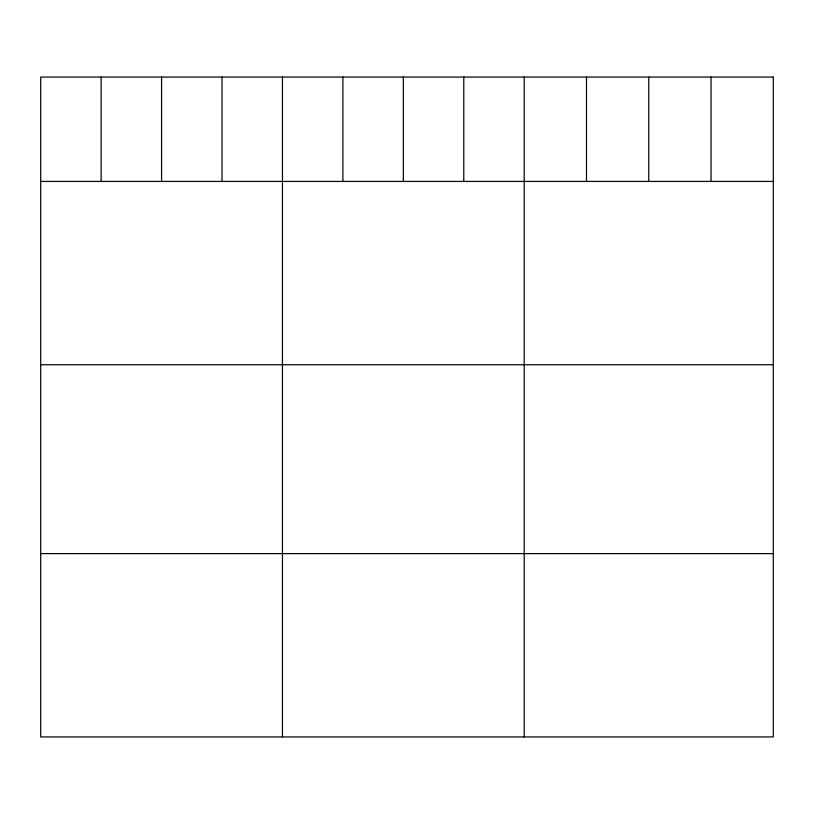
<?xml version="1.0" encoding="UTF-8"?>
<svg xmlns="http://www.w3.org/2000/svg" width="814" height="814" viewBox="0 0 814 814"><rect width="100%" height="100%" fill="white"/><g stroke="black" fill="none" stroke-linecap="round" stroke-linejoin="round"><path stroke-width="1.22" d="M40.7 181.43L773.3 181.43M40.7 364.743L773.3 364.743M40.7 553.622L773.3 553.622M711.029 77.055L711.029 181.43M648.758 77.055L648.758 181.43M586.487 77.055L586.487 181.43M524.216 77.055L524.216 736.945M463.777 77.055L463.777 181.43M403.337 77.055L403.337 181.43M342.898 77.055L342.898 181.43M282.458 77.055L282.458 736.945M222.019 77.055L222.019 181.43M161.579 77.055L161.579 181.43M101.14 77.055L101.14 181.43M773.3 77.055L40.7 77.055L40.7 736.945L773.3 736.945L773.3 77.055"/></g></svg>
